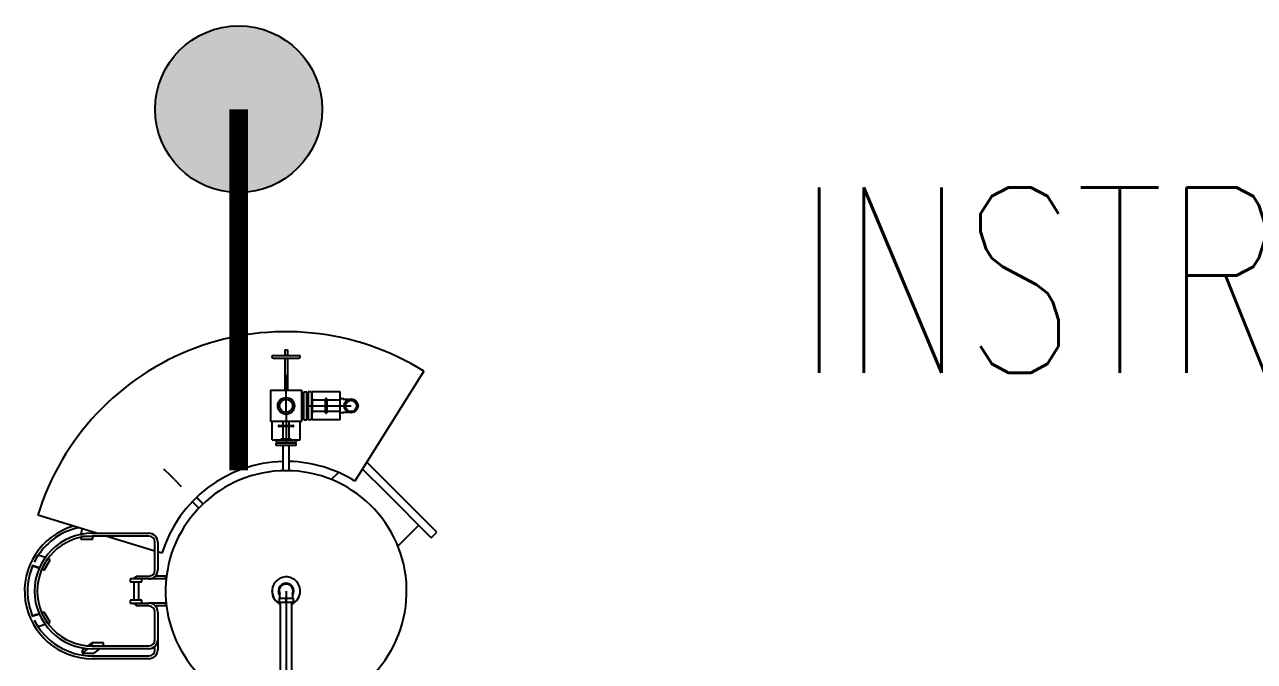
# Model space of a CAD drawing. Header units: inches. Extents: x 517790 to 538444, y 301815 to 302461.
# Drawn here: x 517917 to 517923.26, y 302319.04 to 302322.28 of the extents above; entities that cross this region are included whole.
import ezdxf
from ezdxf.enums import TextEntityAlignment as Align

# ---------------------------------------------------------------- set-up
doc = ezdxf.new("R2010")
doc.units = ezdxf.units.IN
doc.header["$MEASUREMENT"] = 0
for name, color, linetype in [('电气-接地设计-接地线', 3, '接地线'), ('硅胶总平面底图 工艺装置区', 253, 'Continuous'), ('硅胶总平面底图0804', 253, 'Continuous')]:
    doc.layers.add(name, color=color, linetype=linetype)
doc.styles.add('EESLTYPE', font='TXT.shx')
doc.styles.add('HZTXTS', font='SIMPLEXS.shx', dxfattribs={"width": 0.7, "height": 800, "bigfont": 'HZTXT.shx'})
doc.linetypes.add('接地线', pattern='A,500,["/",EESLTYPE,S=200,R=0,X=0,Y=-100],-200,60,-200', length=960)
doc.linetypes.add('组180_接地线', pattern='A,500,["/",EESLTYPE,S=200,R=-180,X=0,Y=100],-200,60,-200', length=960)

# ---------------------------------------------------------------- blocks, each defined once
blk = doc.blocks.new('PTJD2')
at = {"linetype": 'Continuous'}
blk.add_hatch(color=0, dxfattribs=at).paths.add_polyline_path([(150, 0, 1), (-150, 0, 1)])
at = {"color": 0, "linetype": 'Continuous'}
blk.add_circle((0, 0), 150, dxfattribs=at)

msp = doc.modelspace()

# ---------------------------------------------------------------- linework, layer by layer
at = {"layer": '电气-接地设计-接地线', "linetype": '组180_接地线', "ltscale": 0.01, "const_width": 0.0944}
msp.add_lwpolyline([(517918.0878, 302320.009), (517918.0878, 302321.8486)], dxfattribs=at)
at = {"layer": '硅胶总平面底图 工艺装置区', "color": 253, "linetype": 'Continuous', "lineweight": -3}
for p, q in [((517918.2647, 302320.5942), (517918.3942, 302320.5942)), ((517918.3222, 302320.6226), (517918.3294, 302320.6226)), ((517918.3222, 302320.6226), (517918.3222, 302320.5942)), ((517918.3294, 302320.6226), (517918.3366, 302320.6226)), ((517918.3366, 302320.6226), (517918.3366, 302320.5942)), ((517918.3942, 302320.5798), (517918.2647, 302320.5798)), ((517918.3222, 302320.5798), (517918.3222, 302320.4182)), ((517918.3366, 302320.5798), (517918.3366, 302320.4182)), ((517918.3294, 302320.4788), (517918.3294, 302320.4953)), ((517918.3294, 302320.4788), (517918.3294, 302320.4593)), ((517918.3294, 302320.4788), (517918.3294, 302320.4788)), ((517918.3294, 302320.3738), (517918.3294, 302320.4758)), ((517919.0298, 302320.5147), (517918.6796, 302319.9543)), ((517918.2492, 302320.4182), (517918.2492, 302320.2577)), ((517918.2492, 302320.4182), (517918.4097, 302320.4182)), ((517918.4097, 302320.2577), (517918.4097, 302320.4182)), ((517918.419, 302320.3379), (517918.419, 302320.4098)), ((517918.419, 302320.4098), (517918.4356, 302320.4098)), ((517918.4356, 302320.3379), (517918.4356, 302320.4098)), ((517918.4412, 302320.4098), (517918.4412, 302320.3379)), ((517918.4578, 302320.4098), (517918.4412, 302320.4098)), ((517918.4578, 302320.4098), (517918.4578, 302320.3379)), ((517918.6041, 302320.4087), (517918.4625, 302320.4087)), ((517918.4625, 302320.3776), (517918.4625, 302320.4087)), ((517918.6041, 302320.3735), (517918.6041, 302320.4087)), ((517918.3294, 302320.3379), (517918.3294, 302320.3738)), ((517918.4097, 302320.3664), (517918.419, 302320.3664)), ((517918.4578, 302320.3776), (517918.4638, 302320.3776)), ((517918.4638, 302320.3379), (517918.4638, 302320.3776)), ((517918.5304, 302320.3664), (517918.4638, 302320.3664)), ((517918.5304, 302320.302), (517918.5304, 302320.3738)), ((517918.5361, 302320.3738), (517918.5361, 302320.302)), ((517918.6027, 302320.3664), (517918.5361, 302320.3664)), ((517918.6027, 302320.3735), (517918.6027, 302320.3379)), ((517918.6237, 302320.3735), (517918.6027, 302320.3735)), ((517918.6237, 302320.3735), (517918.6237, 302320.3667)), ((517918.6455, 302320.3705), (517918.6237, 302320.3705)), ((517918.3294, 302320.3019), (517918.3294, 302320.3379)), ((517918.3294, 302320.3019), (517918.3294, 302320.2577)), ((517918.4097, 302320.3094), (517918.419, 302320.3094)), ((517918.419, 302320.266), (517918.419, 302320.3379)), ((517918.4356, 302320.266), (517918.4356, 302320.3379)), ((517918.4412, 302320.3379), (517918.4458, 302320.3379)), ((517918.4412, 302320.3379), (517918.4412, 302320.266)), ((517918.4458, 302320.3379), (517918.4638, 302320.3379)), ((517918.4578, 302320.3379), (517918.4578, 302320.266)), ((517918.4578, 302320.2982), (517918.4638, 302320.2982)), ((517918.4625, 302320.2671), (517918.4625, 302320.2982)), ((517918.4638, 302320.3379), (517918.5304, 302320.3379)), ((517918.4638, 302320.2982), (517918.4638, 302320.3379)), ((517918.5304, 302320.3094), (517918.4638, 302320.3094)), ((517918.5304, 302320.3379), (517918.5361, 302320.3379)), ((517918.5361, 302320.3379), (517918.6027, 302320.3379)), ((517918.6027, 302320.3094), (517918.5361, 302320.3094)), ((517918.6027, 302320.3379), (517918.6207, 302320.3379)), ((517918.6027, 302320.3379), (517918.6027, 302320.3023)), ((517918.6237, 302320.3023), (517918.6027, 302320.3023)), ((517918.6041, 302320.2671), (517918.6041, 302320.3023)), ((517918.6207, 302320.3379), (517918.6598, 302320.3379)), ((517918.6237, 302320.3091), (517918.6237, 302320.3023)), ((517918.6237, 302320.3053), (517918.6455, 302320.3053)), ((517918.4097, 302320.2577), (517918.2492, 302320.2577)), ((517918.2586, 302320.1643), (517918.2586, 302320.2577)), ((517918.2935, 302320.2379), (517918.3653, 302320.2379)), ((517918.3653, 302320.2322), (517918.2935, 302320.2322)), ((517918.3136, 302320.2379), (517918.3136, 302320.2577)), ((517918.3136, 302320.1682), (517918.3136, 302320.2322)), ((517918.3294, 302320.2577), (517918.3294, 302320.2379)), ((517918.3294, 302320.2379), (517918.3294, 302320.2322)), ((517918.3294, 302320.2322), (517918.3294, 302320.1682)), ((517918.3452, 302320.2379), (517918.3452, 302320.2577)), ((517918.3452, 302320.1682), (517918.3452, 302320.2322)), ((517918.4002, 302320.1643), (517918.4002, 302320.2577)), ((517918.419, 302320.266), (517918.4356, 302320.266)), ((517918.4578, 302320.266), (517918.4412, 302320.266)), ((517918.6041, 302320.2671), (517918.4625, 302320.2671)), ((517918.2586, 302320.1643), (517918.2785, 302320.1643)), ((517918.2785, 302320.1654), (517918.3294, 302320.1654)), ((517918.2785, 302320.1654), (517918.2785, 302320.1533)), ((517918.2785, 302320.1533), (517918.3294, 302320.1533)), ((517918.3294, 302320.1682), (517918.3032, 302320.1682)), ((517918.3032, 302320.1654), (517918.3032, 302320.1682)), ((517918.3032, 302320.1487), (517918.3032, 302320.1533)), ((517918.3557, 302320.1682), (517918.3294, 302320.1682)), ((517918.3294, 302320.1682), (517918.3294, 302320.1517)), ((517918.3294, 302320.1654), (517918.3804, 302320.1654)), ((517918.3294, 302320.1533), (517918.3294, 302320.1517)), ((517918.3294, 302320.1533), (517918.3804, 302320.1533)), ((517918.3557, 302320.1654), (517918.3557, 302320.1682)), ((517918.3557, 302320.1487), (517918.3557, 302320.1533)), ((517918.3804, 302320.1654), (517918.3804, 302320.1533)), ((517918.3804, 302320.1643), (517918.4002, 302320.1643)), ((517918.3804, 302320.1477), (517918.2785, 302320.1477)), ((517918.2785, 302320.1356), (517918.2785, 302320.1477)), ((517918.3804, 302320.1356), (517918.2785, 302320.1356)), ((517918.3294, 302320.1487), (517918.3032, 302320.1487)), ((517918.3136, 302320.0073), (517918.3136, 302320.1356)), ((517918.3557, 302320.1487), (517918.3294, 302320.1487)), ((517918.3452, 302320.0073), (517918.3452, 302320.1356)), ((517918.3804, 302320.1356), (517918.3804, 302320.1477)), ((517918.8634, 302319.9279), (517918.7401, 302320.0512)), ((517917.7424, 302319.981), (517917.7077, 302320.0157)), ((517917.7613, 302319.962), (517917.7424, 302319.981)), ((517918.5592, 302319.9628), (517918.5953, 302319.9989)), ((517918.8348, 302319.8993), (517918.7181, 302320.016)), ((517917.7613, 302319.962), (517917.7954, 302319.9279)), ((517917.9181, 302319.9082), (517917.9164, 302319.9098)), ((517917.9281, 302319.9182), (517917.9181, 302319.9082)), ((517917.9281, 302319.9182), (517917.9277, 302319.9186)), ((517919.0965, 302319.6948), (517918.8634, 302319.9279)), ((517917.8845, 302319.8165), (517917.8511, 302319.8499)), ((517917.8851, 302319.8171), (517917.8517, 302319.8505)), ((517917.9063, 302319.8383), (517917.8729, 302319.8716)), ((517917.9068, 302319.8388), (517917.8734, 302319.8722)), ((517919.0679, 302319.6662), (517918.8348, 302319.8993)), ((517917.3648, 302319.6888), (517917.0656, 302319.7803)), ((517918.8983, 302319.6237), (517919.0044, 302319.7298)), ((517917.3452, 302319.673), (517917.2853, 302319.673)), ((517917.2853, 302319.673), (517917.2853, 302319.6587)), ((517917.2853, 302319.6587), (517917.3452, 302319.6587)), ((517917.287, 302319.6835), (517917.2914, 302319.7104)), ((517917.2942, 302319.7104), (517917.2914, 302319.7104)), ((517917.3371, 302319.6587), (517917.3452, 302319.6586)), ((517917.343, 302319.6888), (517917.6307, 302319.6888)), ((517917.6307, 302319.6745), (517917.343, 302319.6745)), ((517917.3452, 302319.673), (517917.3454, 302319.6745)), ((517917.3452, 302319.6586), (517917.3478, 302319.6745)), ((517917.3452, 302319.6587), (517917.3452, 302319.673)), ((517917.3452, 302319.6586), (517917.3452, 302319.6587)), ((517917.3478, 302319.6888), (517917.3486, 302319.6938)), ((517917.3502, 302319.6888), (517917.3509, 302319.6931)), ((517917.6619, 302319.598), (517917.4118, 302319.6745)), ((517919.0679, 302319.6662), (517919.0965, 302319.6948)), ((517917.6619, 302319.5018), (517917.6619, 302319.6433)), ((517917.6763, 302319.6433), (517917.6763, 302319.5018)), ((517917.6975, 302319.5871), (517917.6763, 302319.5936)), ((517917.0735, 302319.5127), (517917.0378, 302319.5249)), ((517917.103, 302319.5648), (517917.0675, 302319.5769)), ((517917.1157, 302319.5605), (517917.0857, 302319.5086)), ((517917.0981, 302319.5014), (517917.1281, 302319.5533)), ((517917.1281, 302319.5533), (517917.1157, 302319.5605)), ((517917.128, 302319.5534), (517917.1226, 302319.5565)), ((517917.1279, 302319.5534), (517917.128, 302319.5534)), ((517917.0389, 302319.5232), (517917.0456, 302319.5194)), ((517917.0724, 302319.5102), (517917.0456, 302319.5194)), ((517917.0857, 302319.5086), (517917.0981, 302319.5014)), ((517917.0981, 302319.5014), (517917.0861, 302319.5055)), ((517917.0871, 302319.5078), (517917.0912, 302319.5054)), ((517917.0983, 302319.5014), (517917.0981, 302319.5014)), ((517917.0982, 302319.5014), (517917.0983, 302319.5014)), ((517917.0983, 302319.5014), (517917.111, 302319.5237)), ((517917.566, 302319.4563), (517917.566, 302319.4706)), ((517917.566, 302319.4706), (517917.6307, 302319.4706)), ((517917.7158, 302319.4706), (517917.6639, 302319.4706)), ((517917.7158, 302319.4706), (517917.7158, 302319.4563)), ((517917.536, 302319.4563), (517917.536, 302319.4419)), ((517917.5959, 302319.4563), (517917.536, 302319.4563)), ((517917.536, 302319.4419), (517917.5959, 302319.4419)), ((517917.566, 302319.4611), (517917.554, 302319.4611)), ((517917.554, 302319.4611), (517917.554, 302319.4563)), ((517917.554, 302319.4419), (517917.554, 302319.3475)), ((517917.5779, 302319.4419), (517917.5779, 302319.3475)), ((517917.6307, 302319.4563), (517917.5959, 302319.4563)), ((517917.5959, 302319.4419), (517917.5959, 302319.4563)), ((517917.7158, 302319.4563), (517917.6307, 302319.4563)), ((517917.536, 302319.3475), (517917.536, 302319.3331)), ((517917.5959, 302319.3475), (517917.536, 302319.3475)), ((517917.5959, 302319.3331), (517917.5959, 302319.3475)), ((517918.2938, 302319.3586), (517918.365, 302319.3586)), ((517918.2938, 302319.3586), (517918.2938, 302319.3376)), ((517918.2938, 302319.3376), (517918.365, 302319.3376)), ((517918.2968, 302319.3586), (517918.2968, 302319.3907)), ((517918.3009, 302318.6958), (517918.3009, 302319.3376)), ((517918.3294, 302319.3947), (517918.3294, 302319.3586)), ((517918.3294, 302319.3586), (517918.3294, 302319.3586)), ((517918.3294, 302319.3556), (517918.3294, 302319.3586)), ((517918.3294, 302319.3376), (517918.3294, 302319.3556)), ((517918.3294, 302319.3556), (517918.3294, 302319.3376)), ((517918.3294, 302319.3376), (517918.3294, 302318.6958)), ((517918.3579, 302318.6958), (517918.3579, 302319.3376)), ((517918.362, 302319.3907), (517918.362, 302319.3586)), ((517918.365, 302319.3586), (517918.365, 302319.3376)), ((517917.0736, 302319.2765), (517917.0376, 302319.2643)), ((517917.0724, 302319.2792), (517917.0453, 302319.2699)), ((517917.0981, 302319.2879), (517917.0857, 302319.2807)), ((517917.0857, 302319.2807), (517917.1157, 302319.2288)), ((517917.098, 302319.2879), (517917.0861, 302319.2838)), ((517917.098, 302319.2879), (517917.0925, 302319.2847)), ((517917.098, 302319.2879), (517917.098, 302319.2879)), ((517917.1281, 302319.236), (517917.0981, 302319.2879)), ((517917.536, 302319.3331), (517917.5959, 302319.3331)), ((517917.554, 302319.3331), (517917.554, 302319.3283)), ((517917.566, 302319.3283), (517917.554, 302319.3283)), ((517917.566, 302319.3187), (517917.566, 302319.3331)), ((517917.6307, 302319.3187), (517917.566, 302319.3187)), ((517917.5959, 302319.3331), (517917.6307, 302319.3331)), ((517917.7158, 302319.3331), (517917.6307, 302319.3331)), ((517917.6619, 302319.1461), (517917.6619, 302319.2875)), ((517917.7158, 302319.3187), (517917.6639, 302319.3187)), ((517917.6763, 302319.2875), (517917.6763, 302319.1461)), ((517917.7158, 302319.3331), (517917.7158, 302319.3187)), ((517917.0453, 302319.2699), (517917.0389, 302319.2662)), ((517917.103, 302319.2245), (517917.0677, 302319.2125)), ((517917.1157, 302319.2288), (517917.1281, 302319.236)), ((517917.1282, 302319.2361), (517917.1163, 302319.2565)), ((517917.1171, 302319.2296), (517917.1213, 302319.2321)), ((517917.1281, 302319.2361), (517917.1282, 302319.2361)), ((517917.3043, 302319.103), (517917.2915, 302319.0933)), ((517917.3211, 302319.1013), (517917.2915, 302319.0789)), ((517917.2915, 302319.0933), (517917.2915, 302319.0789)), ((517917.3407, 302319.1306), (517917.3211, 302319.1157)), ((517917.3408, 302319.1163), (517917.339, 302319.1149)), ((517917.3407, 302319.1307), (517917.3407, 302319.1163)), ((517917.4007, 302319.1307), (517917.3407, 302319.1307)), ((517917.3407, 302319.1163), (517917.4007, 302319.1163)), ((517917.343, 302319.1149), (517917.6307, 302319.1149)), ((517917.6307, 302319.1005), (517917.343, 302319.1005)), ((517917.3797, 302319.1005), (517917.3513, 302319.0789)), ((517917.4006, 302319.1163), (517917.3987, 302319.1149)), ((517917.4007, 302319.1163), (517917.4007, 302319.1307)), ((517917.6619, 302319.0957), (517917.6619, 302319.1128)), ((517917.6763, 302319.1461), (517917.6763, 302319.0957)), ((517917.2915, 302319.0789), (517917.3513, 302319.0789)), ((517917.343, 302319.0645), (517917.6307, 302319.0645)), ((517917.6307, 302319.0501), (517917.343, 302319.0501))]:
    msp.add_line(p, q, dxfattribs=at)
for centre, radius in [((517918.3294, 302320.3379), 0.0425), ((517918.3294, 302320.3379), 0.033), ((517918.6598, 302320.3379), 0.0356), ((517918.6598, 302320.3379), 0.0326), ((517918.6598, 302320.3379), 0.0285)]:
    msp.add_circle(centre, radius, dxfattribs=at)
for centre, radius, start, end in [((517918.3294, 302319.3939), 1.3216, 58, 163), ((517918.2647, 302320.587), 0.00719, 90, 270), ((517918.3942, 302320.587), 0.00719, 270, 90), ((517918.5333, 302320.3738), 0.00283, 0, 180), ((517918.5333, 302320.302), 0.00283, 180, 0), ((517918.2935, 302320.2351), 0.00283, 90, 270), ((517918.3653, 302320.2351), 0.00283, 270, 90), ((517918.3294, 302319.3939), 0.6608, 91.36708, 163), ((517918.3294, 302319.3939), 0.6608, 58, 88.63292), ((517918.3294, 302319.3939), 0.6136, 90, 267.3403), ((517918.3294, 302319.3939), 0.6136, 90, 267.3403), ((517918.3294, 302319.3939), 0.6136, 272.6597, 90), ((517918.3294, 302319.3939), 0.6136, 272.6597, 90), ((517917.343, 302319.3947), 0.3445, 106.38045, 270), ((517917.343, 302319.3947), 0.3301, 102.37539, 146.50145), ((517917.343, 302319.3947), 0.2942, 90, 270), ((517917.343, 302319.3947), 0.2798, 90, 270), ((517917.6307, 302319.6433), 0.0456, 0, 90), ((517917.6307, 302319.6433), 0.0312, 0, 90), ((517917.343, 302319.3947), 0.3301, 146.84606, 153.66126), ((517917.343, 302319.3947), 0.3301, 156.92771, 203.08138), ((517917.6307, 302319.5018), 0.0312, 270, 0), ((517917.6307, 302319.5018), 0.0456, 270, 0), ((517918.3294, 302319.3947), 0.0719, 293.31796, 175), ((517918.3294, 302319.3947), 0.0719, 175, 246.68204), ((517918.3294, 302319.3947), 0.0397, 325.26059, 175), ((517918.3294, 302319.3947), 0.0356, 336.32315, 203.67685), ((517918.3294, 302319.3939), 0.0719, 179.69923, 246.68204), ((517918.3294, 302319.3947), 0.0397, 175, 214.73941), ((517918.3294, 302319.3939), 0.0719, 293.31796, 0.30077), ((517917.6307, 302319.2875), 0.0456, 0, 90), ((517917.6307, 302319.2875), 0.0312, 0, 90), ((517917.343, 302319.3947), 0.3301, 206.62207, 270), ((517917.6307, 302319.1461), 0.0456, 270, 0), ((517917.6307, 302319.1461), 0.0312, 270, 0), ((517917.6307, 302319.0957), 0.0456, 270, 0), ((517917.6307, 302319.0957), 0.0312, 270, 0)]:
    msp.add_arc(centre, radius, start, end, dxfattribs=at)

# ---------------------------------------------------------------- block references
at = {"layer": '电气-接地设计-接地线', "color": 1, "xscale": 0.002831987834461187, "yscale": 0.002831987834461187, "zscale": 0.000943995944820395, "rotation": 90.8670934415419}
msp.add_blockref('PTJD2', (517918.0878, 302321.8486), dxfattribs=at)

# ---------------------------------------------------------------- texts
at = {"layer": '硅胶总平面底图0804', "color": 253, "linetype": 'Continuous', "lineweight": 20, "style": 'HZTXTS', "width": 0.7}
msp.add_text('INSTRUMENT AIR', height=0.943996, dxfattribs=at).set_placement((517924.5118, 302320.5065), align=Align.CENTER)

doc.saveas('drawing.dxf')
